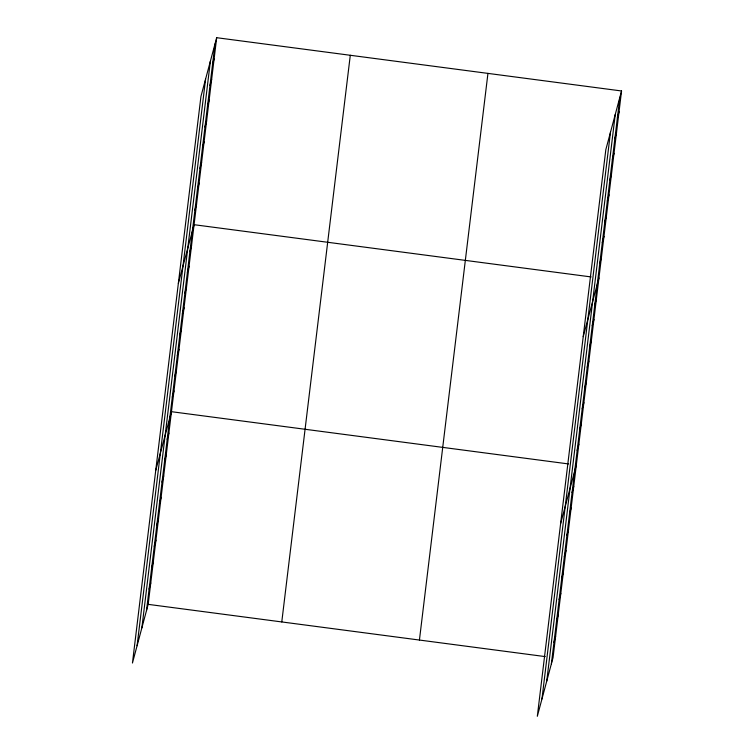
<?xml version="1.0" encoding="UTF-8"?>
<svg xmlns="http://www.w3.org/2000/svg" width="754" height="754" viewBox="0 0 754 754"><rect width="100%" height="100%" fill="white"/><g stroke="black" fill="none" stroke-linecap="round" stroke-linejoin="round"><path stroke-width="1.13" d="M137.087 645.726L205.597 79.066M141.865 627.884L210.375 61.225M146.502 610.58L215.013 43.921M216.681 37.7L200.96 96.38L132.45 663.03L148.17 604.359L216.681 37.7L621.55 90.97L553.04 657.62L537.319 716.3L605.83 149.641L621.55 90.97M281.779 621.937L350.29 55.278M419.431 640.042L487.942 73.392M541.956 698.986L610.467 132.327M546.735 681.154L615.245 114.495M551.372 663.84L619.882 97.181M212.505 64.693L214.174 58.482M209.989 85.475L211.657 79.255M207.482 106.248L209.15 100.037M204.965 127.03L206.634 120.81M202.458 147.803L204.127 141.592M199.942 168.585L201.61 162.364M197.435 189.358L199.103 183.147M194.918 210.14L196.587 203.919M178.349 283.372L194.07 224.701L591.145 276.935M189.895 251.695L191.563 245.474M187.388 272.467L189.047 266.256M184.871 293.249L186.54 287.029M182.364 314.022L184.023 307.811M179.848 334.804L181.516 328.584M177.331 355.577L179 349.366M174.824 376.359L176.493 370.139M172.308 397.132L173.976 390.921M155.748 470.373L171.469 411.693L568.535 463.936M167.209 439.318L168.877 433.098M164.626 460.722L166.285 454.511M162.035 482.136L163.703 475.915M159.443 503.54L161.111 497.32M156.86 524.944L158.528 518.733M154.268 546.358L155.937 540.137M151.686 567.762L153.345 561.541M149.094 589.166L150.762 582.955M617.375 117.963L619.034 111.743M614.859 138.736L616.527 132.525M612.352 159.518L614.01 153.298M609.835 180.291L611.503 174.08M607.328 201.073L608.987 194.852M604.812 221.846L606.48 215.635M602.295 242.628L603.963 236.407M599.788 263.4L601.456 257.189M583.219 336.642L598.94 277.962M594.765 304.955L596.433 298.744M592.248 325.737L593.916 319.517M589.741 346.51L591.409 340.299M587.225 367.292L588.893 361.072M584.718 388.065L586.386 381.854M582.201 408.847L583.869 402.627M579.694 429.62L581.353 423.409M577.178 450.402L578.846 444.181M560.608 523.634L576.329 464.964M572.079 492.588L573.747 486.368M569.487 513.992L571.155 507.772M566.904 535.397L568.573 529.185M564.312 556.81L565.981 550.59M561.73 578.214L563.389 571.994M559.138 599.619L560.806 593.398M556.546 621.023L558.214 614.812M553.964 642.436L555.632 636.216M148.17 604.359L545.246 656.602"/></g></svg>
